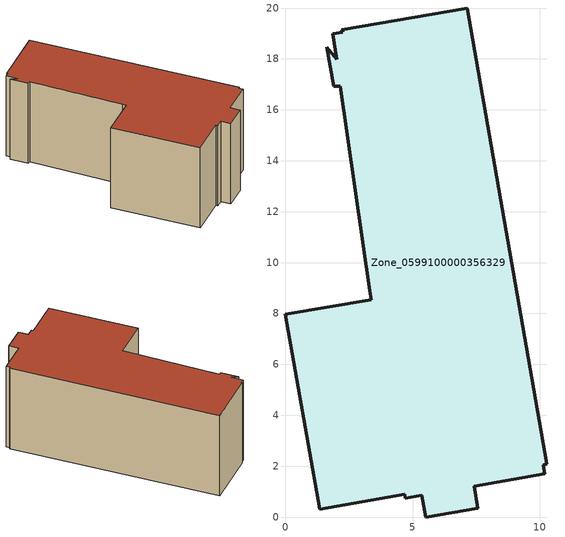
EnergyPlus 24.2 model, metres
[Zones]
Zone_0599100000356329
 floor ground (C_G): 3.33,8.89 2.17,16.93 1.91,16.92 1.64,18.46 2.01,17.98 1.87,18.98 2.25,19.05 2.21,19.14 7.15,20 10.27,2.1 10.13,2.04 10.19,1.69 7.42,1.21 7.56,0.35 5.52,0 5.37,0.86 4.72,0.74 4.69,0.9 1.35,0.31 0,7.96 3.37,8.53 z0
 wall outside (C_F): 7.42,1.21 10.19,1.69 10.13,2.04 10.27,2.1 7.15,20 2.21,19.14 2.25,19.05 1.87,18.98 2.01,17.98 1.64,18.46 1.91,16.92 2.17,16.93 3.33,8.89 3.37,8.53 0,7.96 1.35,0.31 4.69,0.9 4.72,0.74 5.37,0.86 5.52,0 7.56,0.35 7.42,1.21 z0:7.84
 roof outside (C_R): 1.87,18.98 2.01,17.98 1.64,18.46 1.91,16.92 2.17,16.93 3.33,8.89 3.37,8.53 0,7.96 1.35,0.31 4.69,0.9 4.72,0.74 5.37,0.86 5.52,0 7.56,0.35 7.42,1.21 10.19,1.69 10.13,2.04 10.27,2.1 7.15,20 2.21,19.14 2.25,19.05 z7.84
[BUILDING]
Pand.0599100000356329: North Axis=0; Terrain=City; Loads Convergence Tolerance Value=0.04; Temperature Convergence Tolerance Value=0.4; Solar Distribution=FullExterior; Maximum Number of Warmup Days=25; Minimum Number of Warmup Days=1
[Site:Location]
Rotterdam.The.Hague.AP_ZH_NLD Design_Conditions: Latitude=51.96; Longitude=4.45; Time Zone=1; Elevation=-4.5
[SITE:GROUNDTEMPERATURE:BUILDINGSURFACE]
18, 18, 18, 18, 18, 18, 18, 18, 18, 18, 18, 18
[MATERIAL] Thermal Absorptance=0.9; Solar Absorptance=0.7; Visible Absorptance=0.7
Name | Roughness | Thickness | Conductivity | Density | Specific Heat
G.D.1992-2005 | MediumSmooth | 0.15 | 0.06 | 540 | 1210
F.D.1992-2005 | Rough | 0.3 | 0.12 | 1920 | 840
R.D.1992-2005 | MediumRough | 0.2 | 0.08 | 1500 | 1000
[CONSTRUCTION]
C_G: G.D.1992-2005
C_F: F.D.1992-2005
C_R: R.D.1992-2005
[ZONE]
Zone_0599100000356329: Type=1; Multiplier=1; Ceiling Height=Autocalculate; Volume=Autocalculate; Floor Area=autocalculate; Part of Total Floor Area=Yes
[ZONEINFILTRATION:DESIGNFLOWRATE]
Infil_Zone_0599100000356329: Zone or ZoneList or Space or SpaceList=Zone_0599100000356329; Schedule=AlwaysOn; Design Flow Rate Calculation Method=Flow/Area; Flow Rate per Floor Area=0.0021; Constant Term Coefficient=1; Temperature Term Coefficient=0; Velocity Term Coefficient=0; Velocity Squared Term Coefficient=0
[HVACTEMPLATE:ZONE:IDEALLOADSAIRSYSTEM]
Zone_0599100000356329: Maximum Heating Supply Air Temperature=50; Minimum Cooling Supply Air Temperature=13; Maximum Heating Supply Air Humidity Ratio=0.0156; Minimum Cooling Supply Air Humidity Ratio=0.0077; Heating Limit=NoLimit; Cooling Limit=NoLimit; Dehumidification Control Type=ConstantSensibleHeatRatio; Cooling Sensible Heat Ratio=0.7; Dehumidification Setpoint=60; Humidification Control Type=None; Humidification Setpoint=30; Outdoor Air Method=None; Outdoor Air Flow Rate per Person=0.00944; Outdoor Air Flow Rate per Zone Floor Area=0; Outdoor Air Flow Rate per Zone=0; Demand Controlled Ventilation Type=None; Outdoor Air Economizer Type=NoEconomizer; Heat Recovery Type=None; Sensible Heat Recovery Effectiveness=0.7; Latent Heat Recovery Effectiveness=0.65
[ZONECONTROL:THERMOSTAT]
ThermostatControl_Zone_0599100000356329: Zone or ZoneList=Zone_0599100000356329; Control Type Schedule=DualSetpointControlType; Control 1=Thermostat_Zone_0599100000356329; Temperature Difference Between Cutout And Setpoint=0
[THERMOSTATSETPOINT:DUALSETPOINT]
Thermostat_Zone_0599100000356329: Heating Setpoint Temperature Schedule=HeatingSetpoint_Zone_0599100000356329; Cooling Setpoint Temperature Schedule=CoolingSetpoint_Zone_0599100000356329
[SCHEDULE:COMPACT]
HeatingSetpoint_Zone_0599100000356329: Through: 12/31, For: AllDays, Until: 24:00, 21
CoolingSetpoint_Zone_0599100000356329: Through: 12/31, For: AllDays, Until: 24:00, 24
DualSetpointControlType: Through: 12/31, For: AllDays, Until: 24:00, 4
AlwaysOn: Through: 12/31, For: AllDays, Until: 24:00, 1
